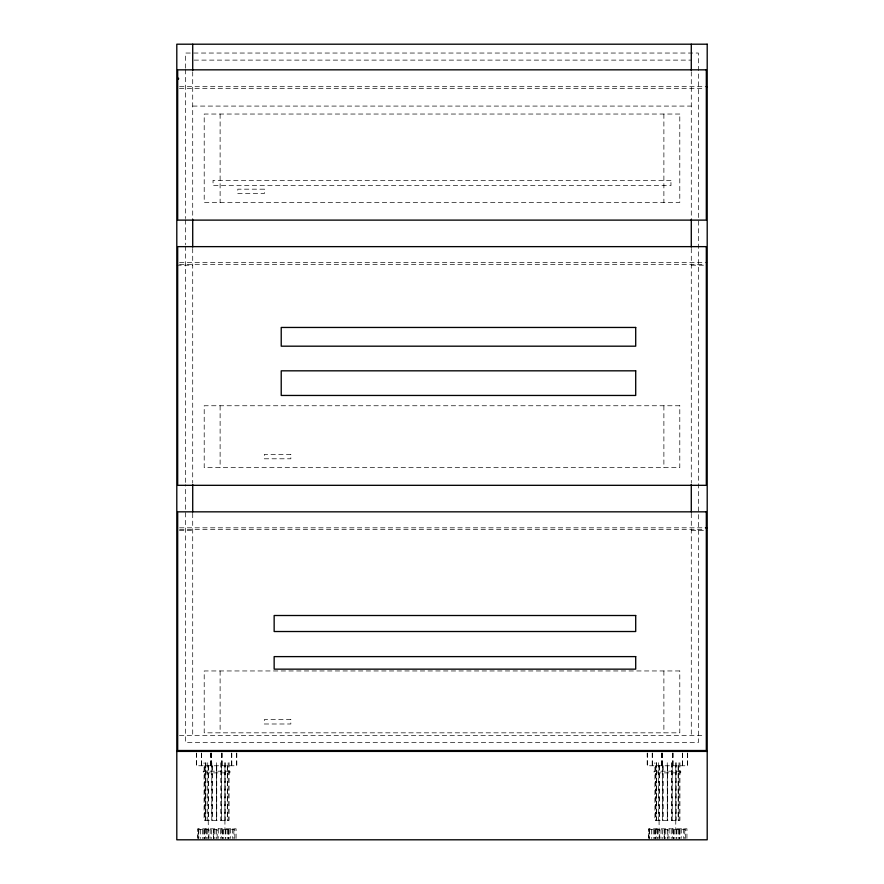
<?xml version="1.0" encoding="UTF-8"?>
<svg xmlns="http://www.w3.org/2000/svg" width="884" height="884" viewBox="0 0 884 884"><rect width="100%" height="100%" fill="white"/><g stroke="black" fill="none" stroke-linecap="round" stroke-linejoin="round"><path stroke-width="0.66" stroke-dasharray="4.42 3.31" d="M194.093 60.112L691.288 60.112M179.562 86.698L707.2 86.698M179.452 88.4L704.548 88.4M192.712 106.08L691.288 106.08M179.562 262.614L707.2 262.614M179.562 264.316L704.438 264.316M176.8 265.2L192.712 265.2M691.288 265.2L704.548 265.2M179.562 527.814L707.2 527.814M179.562 529.516L704.438 529.516M179.452 530.4L192.712 530.4M691.288 530.4L707.2 530.4M179.452 735.488L704.548 735.488M691.288 71.703L691.288 219.442M691.288 248.415L691.288 482.984M691.288 513.339L691.288 735.488M687.664 753.091L687.664 765.776L647.176 765.776L647.176 753.091M687.443 753.091L687.443 765.776M686.945 838.43L686.945 828.805L648.48 828.805L648.48 838.43M685.641 838.529L685.641 829.645L671.21 829.645L671.21 838.529M684.802 829.645L684.691 838.529M683.487 828.805L683.387 838.529M682.658 753.091L682.658 765.776M682.448 753.091L682.448 765.776M681.255 828.805L681.255 838.43M679.929 762.737L679.929 820.341L654.911 820.341L654.911 762.737M680.006 829.645L680.006 838.529M679.52 829.645L679.52 838.529M679.376 829.645L679.376 838.529M678.978 762.737L678.978 820.341M679.045 829.645L679.045 838.529M678.282 765.776L678.282 820.341M678.161 765.776L678.161 820.341M678.105 829.645L678.105 838.529M676.691 829.645L676.636 838.529M676.26 762.737L676.26 820.341M676.017 829.645L676.017 838.529M675.807 765.776L675.763 828.805M675.575 762.737L675.575 820.341M674.227 829.645L674.227 838.529M673.663 829.645L673.663 838.529M673.288 829.645L673.288 838.529M673.221 753.091L673.221 765.776M672.514 753.091L672.514 765.776M672.525 828.805L672.525 838.43M672.415 753.091L672.415 765.776M672.205 765.776L672.205 820.341M672.039 762.737L672.039 820.341M671.741 762.737L671.741 820.341M669.1 828.805L669.1 838.43M668.006 838.529L668.006 829.645L661.011 829.645L661.011 838.529M667.586 765.776L667.586 820.341M667.42 765.776L667.42 820.341M667.508 829.645L667.508 838.529M667.254 762.737L667.254 820.341M665.751 829.645L665.751 838.529M664.68 829.645L664.68 838.529M663.884 114.036L663.884 202.436M663.884 405.756L663.884 467.636M663.884 670.956L663.884 732.836M663.099 765.776L663.099 820.341M662.79 765.776L662.79 820.341M662.635 762.737L662.635 820.341M662.425 753.091L662.425 765.776M662.536 829.645L662.536 838.529M662.326 753.091L662.326 765.776M661.718 753.091L661.718 765.776M661.619 753.091L661.619 765.776M659.718 838.529L659.718 829.645L648.933 829.645L648.933 838.529M659.265 765.776L659.265 820.341M659.077 820.341L659.166 838.43M659.033 765.776L659.033 820.341M658.569 762.737L658.569 820.341M658.061 829.645L658.061 838.529M657.353 829.645L657.353 838.529M656.679 762.737L656.679 820.341M656.558 762.737L656.558 820.341M656.149 828.805L656.149 838.529M655.862 765.776L655.862 820.341M655.729 765.776L655.729 820.341M655.596 829.645L655.596 838.529M655.044 829.645L655.044 838.529M654.746 829.645L654.746 838.529M653.232 829.645L653.232 838.529M652.392 753.091L652.392 765.776M652.182 753.091L652.182 765.776M651.364 829.645L651.364 838.529M649.674 828.805L649.674 838.43M649.221 829.645L649.221 838.529M647.397 753.091L647.397 765.776M236.824 753.091L236.824 765.776L196.336 765.776L196.336 753.091M236.603 753.091L236.603 765.776M236.105 838.43L236.105 828.805L197.64 828.805L197.64 838.43M234.801 838.529L234.801 829.645L220.37 829.645L220.37 838.529M233.851 829.645L233.851 838.529M232.647 828.805L232.547 838.529M231.818 753.091L231.818 765.776M231.608 753.091L231.608 765.776M230.415 828.805L230.415 838.43M229.089 762.737L229.089 820.341L204.071 820.341L204.071 762.737M229.166 829.645L229.166 838.529M228.68 829.645L228.68 838.529M228.536 829.645L228.536 838.529M228.138 762.737L228.138 820.341M228.205 829.645L228.205 838.529M227.442 765.776L227.442 820.341M227.321 765.776L227.321 820.341M227.265 829.645L227.265 838.529M225.851 829.645L225.796 838.529M225.42 762.737L225.42 820.341M225.177 829.645L225.177 838.529M224.967 765.776L224.923 828.805M224.735 762.737L224.735 820.341M223.387 829.645L223.387 838.529M222.823 829.645L222.823 838.529M222.448 829.645L222.448 838.529M222.282 753.091L222.381 765.776M221.674 753.091L221.674 765.776M221.685 828.805L221.685 838.43M221.575 753.091L221.575 765.776M221.365 765.776L221.365 820.341M221.199 762.737L221.199 820.341M220.901 762.737L220.901 820.341M220.116 114.036L220.116 202.436M220.116 405.756L220.116 467.636M220.116 670.956L220.116 732.836M218.26 828.805L218.26 838.43M217.166 838.529L217.166 829.645L210.171 829.645L210.171 838.529M216.746 765.776L216.746 820.341M216.58 765.776L216.58 820.341M216.668 829.645L216.668 838.529M216.414 762.737L216.414 820.341M214.911 829.645L214.911 838.529M213.84 829.645L213.84 838.529M212.259 765.776L212.259 820.341M211.95 765.776L211.95 820.341M211.795 762.737L211.795 820.341M211.585 753.091L211.585 765.776M211.696 829.645L211.696 838.529M211.486 753.091L211.486 765.776M210.878 753.091L210.878 765.776M210.779 753.091L210.779 765.776M208.878 838.529L208.878 829.645L198.093 829.645L198.093 838.529M208.425 765.776L208.425 820.341M208.237 820.341L208.326 838.43M208.193 765.776L208.193 820.341M207.729 762.737L207.729 820.341M207.221 829.645L207.221 838.529M206.513 829.645L206.513 838.529M205.839 762.737L205.839 820.341M205.718 762.737L205.718 820.341M205.309 828.805L205.309 838.529M205.022 765.776L205.022 820.341M204.889 765.776L204.889 820.341M204.757 829.645L204.757 838.529M204.204 829.645L204.204 838.529M203.906 829.645L203.906 838.529M202.436 829.645L202.436 838.529M201.552 753.091L201.552 765.776M201.342 753.091L201.342 765.776M200.524 829.645L200.524 838.529M198.834 828.805L198.834 838.43M198.381 829.645L198.381 838.529M196.557 753.091L196.557 765.776M192.712 71.703L192.712 219.442M192.712 248.415L192.712 482.984M192.712 513.339L192.712 735.488M185.64 68.212L185.64 53.04L698.36 53.04L698.36 742.56L185.64 742.56L185.64 484.675M185.64 69.593L185.64 218.525M185.64 219.906L185.64 244.724M185.64 246.106L185.64 483.305M679.796 114.036L204.204 114.036L204.204 202.436L679.796 202.436L679.796 114.036M670.956 180.336L213.044 180.336L213.044 185.64L670.956 185.64L670.956 180.336M264.316 189.176L237.796 189.176L237.796 193.596L264.316 193.596L264.316 189.176M679.796 405.756L204.204 405.756L204.204 467.636L679.796 467.636L679.796 405.756M290.836 454.376L264.316 454.376L264.316 458.796L290.836 458.796L290.836 454.376M679.796 670.956L204.204 670.956L204.204 732.836L679.796 732.836L679.796 670.956M290.836 719.576L264.316 719.576L264.316 723.996L290.836 723.996L290.836 719.576M229.906 771.191L203.254 771.191L203.254 772.881L229.906 772.881L229.906 771.191M680.746 771.191L654.094 771.191L654.094 772.881L680.746 772.881L680.746 771.191M664.238 838.529L664.238 829.645L664.182 838.529M213.398 838.529L213.398 829.645L213.342 838.529"/><path stroke-width="1.33" d="M706.316 86.698L707.2 86.698M705.432 527.814L707.2 527.814M176.8 751.4L707.2 751.4M691.288 44.2L691.288 70.422M691.288 219.442L691.288 247.034M691.288 484.366L691.288 511.958M192.712 44.2L192.712 70.422M192.712 219.442L192.712 247.034M192.712 484.366L192.712 511.958M178.568 78.179L178.568 79.096M707.2 44.2L176.8 44.2L176.8 839.8L707.2 839.8L707.2 44.2M706.316 69.836L177.684 69.836L177.684 220.116L706.316 220.116L706.316 69.836M706.316 246.636L177.684 246.636L177.684 485.316L706.316 485.316L706.316 246.636M635.706 327.456L281.222 327.456L281.222 346.185L635.706 346.185L635.706 327.456M635.706 370.827L281.222 370.827L281.222 395.457L635.706 395.457L635.706 370.827M706.316 511.836L177.684 511.836L177.684 750.516L706.316 750.516L706.316 511.836M635.706 615.507L274.15 615.507L274.15 631.519L635.706 631.519L635.706 615.507M635.706 656.613L274.15 656.613L274.15 669.155L635.706 669.155L635.706 656.613"/></g></svg>
